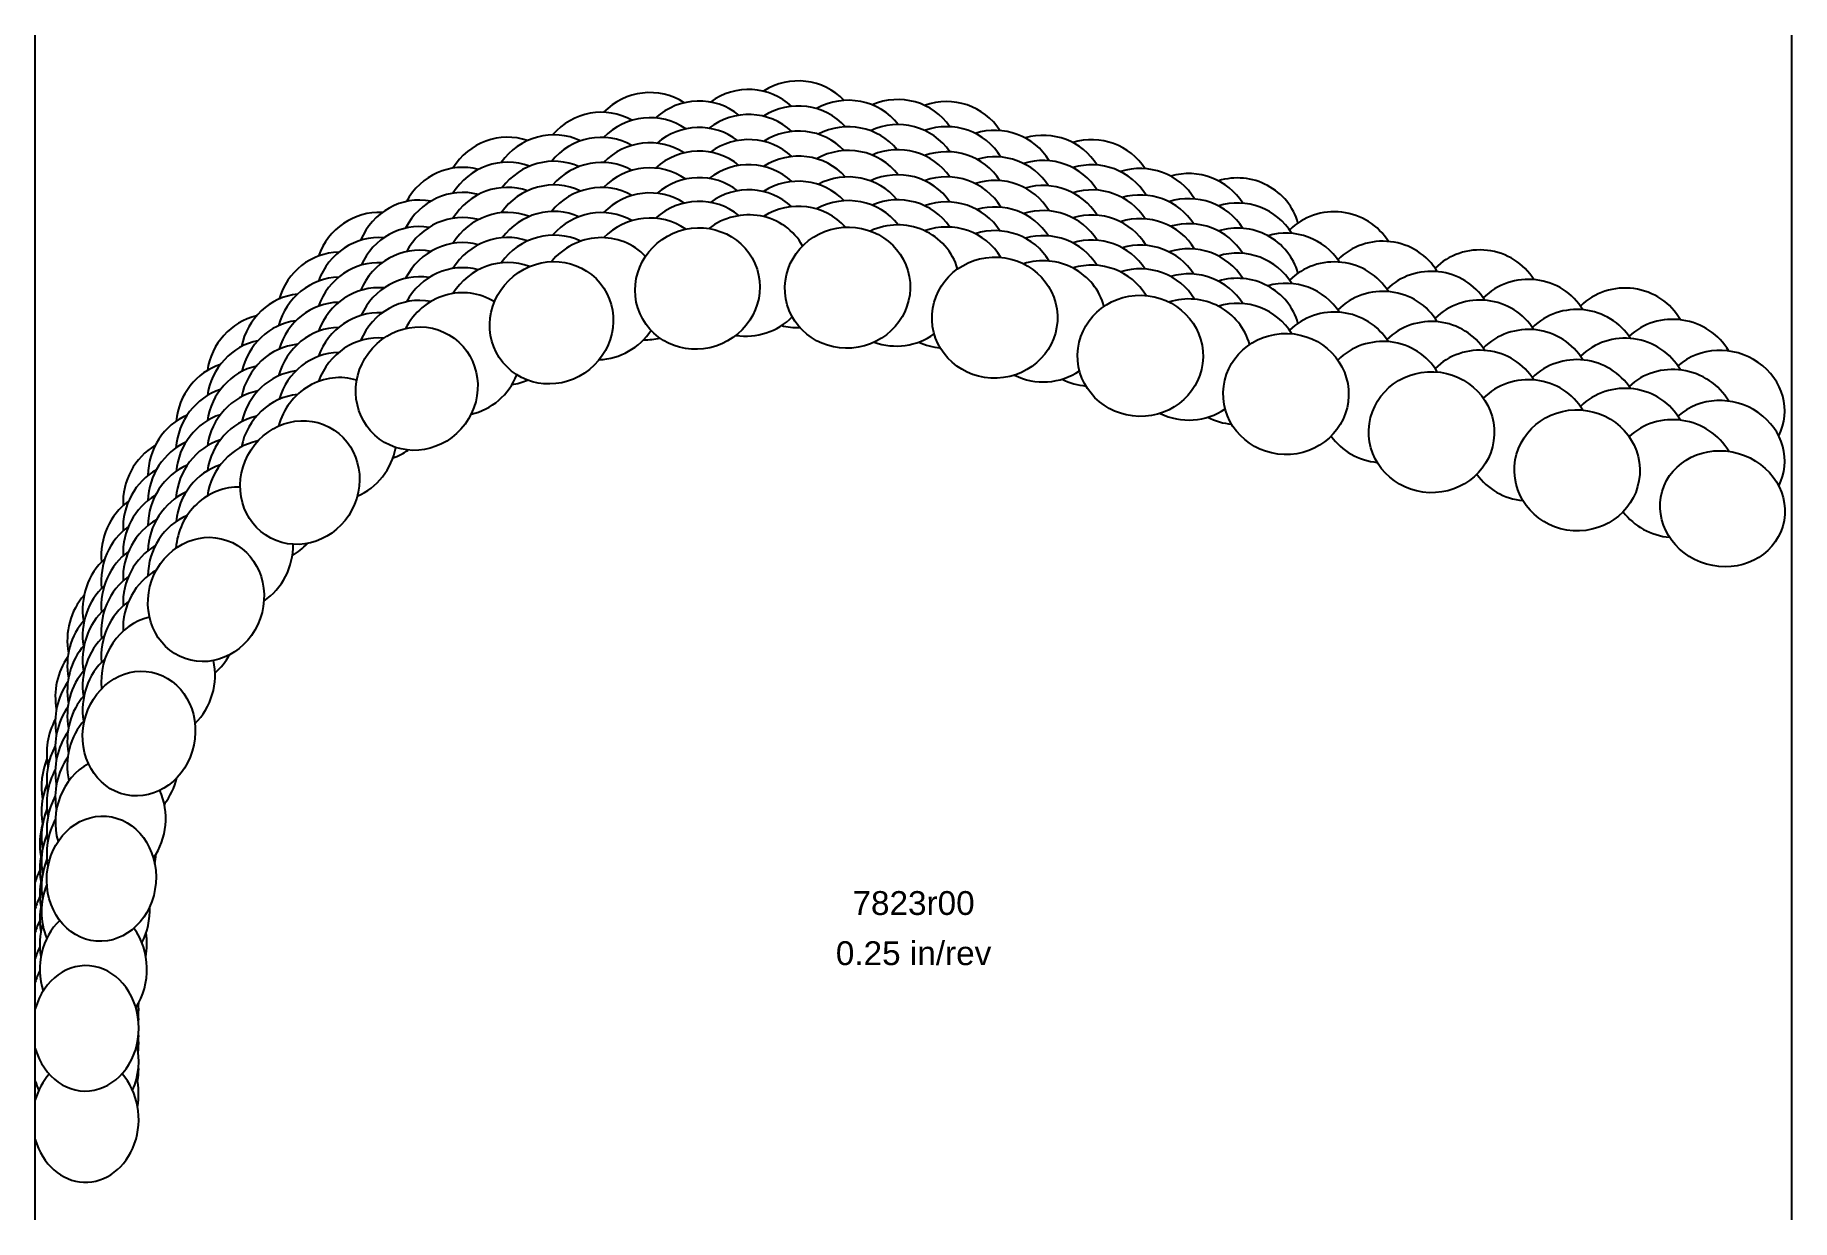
# Model space of a CAD drawing. Header units: inches. Extents: x -8.75 to 0, y -4.82 to 1.09.
import ezdxf
from ezdxf.enums import TextEntityAlignment as Align

# ---------------------------------------------------------------- set-up
doc = ezdxf.new("R2010")
doc.units = ezdxf.units.IN
doc.header["$MEASUREMENT"] = 0
for name, color, linetype, true_color in [('Blade_1', 30, 'Continuous', 0xff7f00), ('Blade_2', 7, 'Continuous', 0xcccc00), ('Blade_3', 7, 'Continuous', 0x00cc00), ('Blade_4', 7, 'Continuous', 0x00cccc), ('Blade_5', 7, 'Continuous', 0x0066cc), ('Blade_6', 190, 'Continuous', 0x7f00ff)]:
    doc.layers.add(name, color=color, linetype=linetype, true_color=true_color)
doc.layers.add('Gage_Line', color=7, linetype='Continuous')
doc.styles.get("Standard").update_dxf_attribs({"font": 'arial.ttf'})

msp = doc.modelspace()

# ---------------------------------------------------------------- linework, layer by layer
at = {"layer": 'Blade_1'}
for centre, major_axis, ratio, start_param, end_param in [((-5.451394, 0.32481), (0.286198, 0.125488), 0.96274172, 6.75722991, 8.1607587), ((-4.704024, 0.329269), (0.307498, 0.055686), 0.96488038, 6.76826431, 8.16806935), ((-6.178617, 0.154087), (0.242287, 0.197366), 0.95962713, 6.73111094, 8.11378715), ((-3.97064, 0.179664), (0.312235, 0.012861), 0.96587519, 6.78973671, 8.10219475), ((-5.451394, 0.07481), (0.286198, 0.125488), 0.96274172, 6.75722991, 8.1607587), ((-4.704024, 0.079269), (0.307498, 0.055686), 0.96488038, 6.76826431, 8.16806935), ((-3.245557, -0.010694), (0.312423, -0.00694), 0.96590871, 6.85567865, 8.16866654), ((-6.178617, -0.095913), (0.242287, 0.197366), 0.95962713, 6.73111094, 8.11378715), ((-3.97064, -0.070336), (0.312235, 0.012861), 0.96587519, 6.78973671, 8.10219475), ((-6.84974, -0.173941), (0.185603, 0.251411), 0.95575421, 6.73767939, 8.08357825), ((-2.520074, -0.200925), (0.312372, -0.008937), 0.96589744, 6.86191019, 8.17588677), ((-3.245557, -0.260694), (0.312423, -0.00694), 0.96590871, 6.85567865, 8.16866654), ((-1.794704, -0.391202), (0.312248, -0.012544), 0.96586987, 6.87394982, 8.68566617), ((-6.84974, -0.423941), (0.185603, 0.251411), 0.95575421, 6.73767939, 8.08357825), ((-2.520074, -0.450925), (0.312372, -0.008937), 0.96589744, 6.86191019, 8.17588677), ((-7.431994, -0.642114), (0.145231, 0.276702), 0.93707094, 6.8616738, 8.13613922), ((-1.794704, -0.641202), (0.312248, -0.012544), 0.96586987, 6.87394982, 8.68566617), ((-1.069375, -0.581312), (0.311792, -0.021021), 0.9657682, 6.9021504, 8.71338817), ((-1.069375, -0.831312), (0.311792, -0.021021), 0.9657682, 6.9021504, 8.71338817), ((-0.345492, -0.772684), (0.300224, -0.08673), 0.91935559, 6.09553165, 8.90780864), ((-7.431994, -0.892114), (0.145231, 0.276702), 0.93707094, 6.8616738, 8.13613922), ((-0.345492, -1.022684), (0.300224, -0.08673), 0.91935559, 6.09553165, 8.90780864), ((-7.899829, -1.224833), (0.104383, 0.294551), 0.91629608, 7.00489862, 8.19074751), ((-7.899829, -1.474833), (0.104383, 0.294551), 0.91629608, 7.00489862, 8.19074751), ((-8.233709, -1.893268), (0.064425, 0.305787), 0.89393459, 7.17799892, 8.24940439), ((-8.233709, -2.143268), (0.064425, 0.305787), 0.89393459, 7.17799892, 8.24940439), ((-8.420968, -2.616697), (0.025218, 0.311481), 0.87042736, 1.09425936, 1.8537722), ((-8.420968, -2.866697), (0.025218, 0.311481), 0.87042736, 7.37744466, 8.13695751), ((-8.499313, -3.362664), (0.003656, 0.312479), 0.84576671, 7.33879767, 7.54535913), ((-8.499313, -3.612664), (0.003656, 0.312479), 0.84576671, 1.05561236, 1.26217383), ((-8.499313, -3.862664), (0.003656, 0.312479), 0.84576671, 1.90708076, 7.54535913)]:
    msp.add_ellipse(centre, major_axis=major_axis, ratio=ratio, start_param=start_param, end_param=end_param, dxfattribs=at)
for centre, major_axis, ratio in [((-5.451394, -0.17519), (0.286198, 0.125488), 0.96274172), ((-4.704024, -0.170731), (0.307498, 0.055686), 0.96488038), ((-6.178617, -0.345913), (0.242287, 0.197366), 0.95962713), ((-3.97064, -0.320336), (0.312235, 0.012861), 0.96587519), ((-3.245557, -0.510694), (0.312423, -0.00694), 0.96590871), ((-6.84974, -0.673941), (0.185603, 0.251411), 0.95575421), ((-2.520074, -0.700925), (0.312372, -0.008937), 0.96589744), ((-1.794704, -0.891202), (0.312248, -0.012544), 0.96586987), ((-1.069375, -1.081312), (0.311792, -0.021021), 0.9657682), ((-7.431994, -1.142114), (0.145231, 0.276702), 0.93707094), ((-0.345492, -1.272684), (0.300224, -0.08673), 0.91935559), ((-7.899829, -1.724833), (0.104383, 0.294551), 0.91629608), ((-8.233709, -2.393268), (0.064425, 0.305787), 0.89393459), ((-8.420968, -3.116697), (0.025218, 0.311481), 0.87042736)]:
    msp.add_ellipse(centre, major_axis=major_axis, ratio=ratio, dxfattribs=at)
at = {"layer": 'Blade_2'}
for centre, major_axis, ratio, start_param, end_param in [((-5.202685, 0.389906), (0.2967, 0.098108), 0.96358717, 6.75814159, 8.20896012), ((-5.940761, 0.274359), (0.258846, 0.175085), 0.96076526, 6.72179772, 8.1597984), ((-4.456671, 0.340024), (0.309775, 0.041181), 0.96536535, 6.72924945, 8.16807122), ((-5.202685, 0.139906), (0.2967, 0.098108), 0.96358717, 6.75814159, 8.20896012), ((-3.72915, 0.161415), (0.312442, -0.006041), 0.96591287, 6.83813788, 8.19147181), ((-5.940761, 0.024359), (0.258846, 0.175085), 0.96076526, 6.72179772, 8.1597984), ((-4.456671, 0.090024), (0.309775, 0.041181), 0.96536535, 6.72924945, 8.16807122), ((-6.634402, -0.002951), (0.205274, 0.235624), 0.95708898, 6.71603006, 8.11582009), ((-3.003762, -0.028936), (0.31241, -0.007499), 0.96590585, 6.84297913, 8.19926836), ((-5.202685, -0.110094), (0.2967, 0.098108), 0.96358717, 6.46195723, 8.20896012), ((-3.72915, -0.088585), (0.312442, -0.006041), 0.96591287, 6.83813788, 8.19147181), ((-4.456671, -0.159976), (0.309775, 0.041181), 0.96536535, 6.4232067, 8.16807122), ((-6.634402, -0.252951), (0.205274, 0.235624), 0.95708898, 6.71603006, 8.11582009), ((-5.940761, -0.225641), (0.258846, 0.175085), 0.96076526, 6.4348628, 8.1597984), ((-3.003762, -0.278936), (0.31241, -0.007499), 0.96590585, 6.84297913, 8.19926836), ((-3.72915, -0.338585), (0.312442, -0.006041), 0.96591287, 6.55204576, 8.19147181), ((-7.249468, -0.426911), (0.158761, 0.269167), 0.94351861, 6.80637388, 8.14432453), ((-6.634402, -0.502951), (0.205274, 0.235624), 0.95708898, 6.42559774, 8.11582009), ((-3.003762, -0.528936), (0.31241, -0.007499), 0.96590585, 6.55720252, 8.19926836), ((-5.202685, -0.110094), (0.2967, 0.098108), 0.96358717, 4.21887636, 5.20301361), ((-7.249468, -0.676911), (0.158761, 0.269167), 0.94351861, 6.80637388, 8.14432453), ((-5.940761, -0.225641), (0.258846, 0.175085), 0.96076526, 4.13606637, 5.12480646), ((-4.456671, -0.159976), (0.309775, 0.041181), 0.96536535, 4.21119055, 5.21815316), ((-7.249468, -0.926911), (0.158761, 0.269167), 0.94351861, 6.49788625, 8.14432453), ((-6.634402, -0.502951), (0.205274, 0.235624), 0.95708898, 4.06143284, 5.06871828), ((-3.72915, -0.338585), (0.312442, -0.006041), 0.96591287, 4.25461904, 5.34816035), ((-7.757963, -0.974394), (0.117746, 0.289469), 0.92330773, 6.94041996, 8.19517483), ((-3.003762, -0.528936), (0.31241, -0.007499), 0.96590585, 4.26075706, 5.35326811), ((-7.757963, -1.224394), (0.117746, 0.289469), 0.92330773, 6.94041996, 8.19517483), ((-7.249468, -0.926911), (0.158761, 0.269167), 0.94351861, 4.05278001, 5.08990803), ((-7.757963, -1.474394), (0.117746, 0.289469), 0.92330773, 6.59920771, 8.19517483), ((-8.138182, -1.617563), (0.076756, 0.302927), 0.90132092, 7.10518975, 8.24735352), ((-7.757963, -1.474394), (0.117746, 0.289469), 0.92330773, 4.08230107, 5.15096844), ((-8.138182, -1.867563), (0.076756, 0.302927), 0.90132092, 7.10518975, 8.24735352), ((-8.138182, -2.117563), (0.076756, 0.302927), 0.90132092, 6.70988382, 8.24735352), ((-8.138182, -2.117563), (0.076756, 0.302927), 0.90132092, 4.11939776, 5.22496456), ((-8.375382, -2.326217), (0.037489, 0.310243), 0.87811076, 7.30420584, 8.19252876), ((-8.375382, -2.576217), (0.037489, 0.310243), 0.87811076, 7.30420584, 8.19252876), ((-8.375382, -2.826217), (0.037489, 0.310243), 0.87811076, 6.83080899, 8.30561439), ((-8.375382, -2.826217), (0.037489, 0.310243), 0.87811076, 4.1686758, 5.31711401), ((-8.460782, -3.068698), (-0.000012, 0.3125), 0.85413774, 1.24433217, 1.77210848), ((-8.460782, -3.318698), (-0.000012, 0.3125), 0.85413774, 1.24433217, 1.77210848), ((-8.460782, -3.568698), (-0.000012, 0.3125), 0.85413774, 0.67625643, 1.9241749), ((-8.460782, -3.568698), (-0.000012, 0.3125), 0.85413774, 4.05519599, 5.42769343), ((-8.499301, -3.817461), (0.002606, 0.312489), 0.84539923, 4.65322142, 4.78897027), ((-8.499301, -4.317461), (0.002606, 0.312489), 0.84539923, 1.90162745, 5.5375834), ((-8.499301, -4.317461), (0.002606, 0.312489), 0.84539923, 0.7665164, 1.25969576), ((-8.499301, -4.067461), (0.002606, 0.312489), 0.84539923, 4.52089351, 4.78897027)]:
    msp.add_ellipse(centre, major_axis=major_axis, ratio=ratio, start_param=start_param, end_param=end_param, dxfattribs=at)
at = {"layer": 'Blade_3'}
for centre, major_axis, ratio, start_param, end_param in [((-5.697918, 0.373098), (0.273437, 0.15129), 0.96181767, 6.7139249, 8.15985047), ((-4.953189, 0.432773), (0.304734, 0.069236), 0.96427667, 6.76733916, 8.21244467), ((-4.212307, 0.329729), (0.31133, 0.027012), 0.96569, 6.71540969, 8.12147828), ((-6.410301, 0.148386), (0.224554, 0.217329), 0.95839122, 6.69883335, 8.1160176), ((-5.697918, 0.123098), (0.273437, 0.15129), 0.96181767, 6.7139249, 8.15985047), ((-4.953189, 0.182773), (0.304734, 0.069236), 0.96427667, 6.76733916, 8.21244467), ((-3.487354, 0.139596), (0.312433, -0.006459), 0.965911, 6.82545797, 8.18118296), ((-4.212307, 0.079729), (0.31133, 0.027012), 0.96569, 6.71540969, 8.12147828), ((-4.953189, -0.067227), (0.304734, 0.069236), 0.96427667, 6.76733916, 8.21244467), ((-2.761968, -0.050747), (0.312394, -0.008155), 0.9659022, 6.83153603, 8.18678508), ((-6.410301, -0.101614), (0.224554, 0.217329), 0.95839122, 6.69883335, 8.1160176), ((-5.697918, -0.126902), (0.273437, 0.15129), 0.96181767, 6.7139249, 8.15985047), ((-3.487354, -0.110404), (0.312433, -0.006459), 0.965911, 6.82545797, 8.18118296), ((-7.055054, -0.228861), (0.172205, 0.260771), 0.9498157, 6.75276531, 8.11423529), ((-4.212307, -0.170271), (0.31133, 0.027012), 0.96569, 6.71540969, 8.12147828), ((-2.761968, -0.300747), (0.312394, -0.008155), 0.9659022, 6.83153603, 8.18678508), ((-2.036492, -0.241047), (0.312304, -0.011056), 0.96588237, 6.8411545, 8.69370152), ((-6.410301, -0.351614), (0.224554, 0.217329), 0.95839122, 6.69883335, 8.1160176), ((-3.487354, -0.360404), (0.312433, -0.006459), 0.965911, 6.82545797, 8.18118296), ((-7.055054, -0.478861), (0.172205, 0.260771), 0.9498157, 6.75276531, 8.11423529), ((-1.311142, -0.431239), (0.312029, -0.017158), 0.96582097, 6.8615785, 8.71368748), ((-2.761968, -0.550747), (0.312394, -0.008155), 0.9659022, 6.83153603, 8.18678508), ((-2.036492, -0.491047), (0.312304, -0.011056), 0.96588237, 6.8411545, 8.69370152), ((-0.586616, -0.622576), (0.306806, -0.059385), 0.93806486, 6.96812937, 8.83529431), ((-7.601724, -0.738233), (0.131459, 0.283504), 0.93035136, 6.87984151, 8.16529442), ((-7.055054, -0.728861), (0.172205, 0.260771), 0.9498157, 6.75276531, 8.11423529), ((-5.697918, -0.126902), (0.273437, 0.15129), 0.96181767, 4.15177205, 4.41890574), ((-4.953189, -0.067227), (0.304734, 0.069236), 0.96427667, 4.23644472, 4.5319199), ((-2.036492, -0.741047), (0.312304, -0.011056), 0.96588237, 6.8411545, 8.69370152), ((-1.311142, -0.681239), (0.312029, -0.017158), 0.96582097, 6.8615785, 8.71368748), ((-4.212307, -0.170271), (0.31133, 0.027012), 0.96569, 4.17540489, 4.53395246), ((-0.586616, -0.872576), (0.306806, -0.059385), 0.93806486, 6.96812937, 8.83529431), ((-7.601724, -0.988233), (0.131459, 0.283504), 0.93035136, 6.87984151, 8.16529442), ((-6.410301, -0.351614), (0.224554, 0.217329), 0.95839122, 4.07810707, 4.33837923), ((-3.487354, -0.360404), (0.312433, -0.006459), 0.965911, 4.24157461, 4.63937667), ((-1.311142, -0.931239), (0.312029, -0.017158), 0.96582097, 6.8615785, 8.71368748), ((-2.761968, -0.550747), (0.312394, -0.008155), 0.9659022, 4.24721839, 4.64539771), ((-0.586616, -1.122576), (0.306806, -0.059385), 0.93806486, 6.96812937, 8.83529431), ((-7.601724, -1.238233), (0.131459, 0.283504), 0.93035136, 6.87984151, 8.16529442), ((-2.036492, -0.741047), (0.312304, -0.011056), 0.96588237, 3.77407821, 4.65446895), ((-7.055054, -0.728861), (0.172205, 0.260771), 0.9498157, 4.03949021, 4.31758893), ((-8.026703, -1.352785), (0.091014, 0.298953), 0.90895531, 7.039559, 8.22044506), ((-1.311142, -0.931239), (0.312029, -0.017158), 0.96582097, 3.79435527, 4.67445461), ((-0.586616, -1.122576), (0.306806, -0.059385), 0.93806486, 3.94158309, 4.8209919), ((-8.026703, -1.602785), (0.091014, 0.298953), 0.90895531, 7.039559, 8.22044506), ((-7.601724, -1.238233), (0.131459, 0.283504), 0.93035136, 4.06895735, 4.38374646), ((-8.026703, -1.852785), (0.091014, 0.298953), 0.90895531, 7.039559, 8.22044506), ((-8.312936, -2.04297), (0.050783, 0.308346), 0.88614148, 7.22956623, 8.23983453), ((-8.026703, -1.852785), (0.091014, 0.298953), 0.90895531, 4.10829287, 4.48603712), ((-8.312936, -2.29297), (0.050783, 0.308346), 0.88614148, 7.22956623, 8.23983453), ((-8.312936, -2.54297), (0.050783, 0.308346), 0.88614148, 7.22956623, 8.27814295), ((-8.312936, -2.54297), (0.050783, 0.308346), 0.88614148, 4.1549516, 4.62729183), ((-8.449461, -2.777736), (0.012502, 0.31225), 0.86224361, 7.45379048, 8.10179878), ((-8.449461, -3.027736), (0.012502, 0.31225), 0.86224361, 7.45379048, 8.10179878), ((-8.449461, -3.277736), (0.012502, 0.31225), 0.86224361, 7.45379048, 8.34250078), ((-8.449461, -3.277736), (0.012502, 0.31225), 0.86224361, 4.21405473, 4.81443092), ((-8.499301, -3.775795), (0.002606, 0.312489), 0.84539923, 4.58480825, 4.79224), ((-8.499301, -4.025795), (0.002606, 0.312489), 0.84539923, 4.23673002, 4.9861487), ((-8.499301, -4.025795), (0.002606, 0.312489), 0.84539923, 1.90162745, 2.06618585)]:
    msp.add_ellipse(centre, major_axis=major_axis, ratio=ratio, start_param=start_param, end_param=end_param, dxfattribs=at)
at = {"layer": 'Blade_4'}
for centre, major_axis, ratio, start_param, end_param in [((-5.451394, 0.456754), (0.286198, 0.125488), 0.96274172, 6.72707739, 8.19101969), ((-4.704024, 0.461213), (0.307498, 0.055686), 0.96488038, 6.73927144, 8.19787321), ((-6.178617, 0.286032), (0.242287, 0.197366), 0.95962713, 6.7006239, 8.14326114), ((-3.97064, 0.311636), (0.312235, 0.012861), 0.96587519, 6.76137295, 8.13066398), ((-5.451394, 0.206754), (0.286198, 0.125488), 0.96274172, 6.72707739, 8.19101969), ((-4.704024, 0.211213), (0.307498, 0.055686), 0.96488038, 6.73927144, 8.19787321), ((-3.245557, 0.121251), (0.312423, -0.00694), 0.96590871, 6.82745931, 8.19701117), ((-6.178617, 0.036032), (0.242287, 0.197366), 0.95962713, 6.7006239, 8.14326114), ((-3.97064, 0.061636), (0.312235, 0.012861), 0.96587519, 6.76137295, 8.13066398), ((-6.84974, -0.041997), (0.185603, 0.251411), 0.95575421, 6.70804413, 8.11135781), ((-5.451394, -0.043246), (0.286198, 0.125488), 0.96274172, 6.72707739, 8.19101969), ((-4.704024, -0.038787), (0.307498, 0.055686), 0.96488038, 6.73927144, 8.19787321), ((-3.245557, -0.128749), (0.312423, -0.00694), 0.96590871, 6.82745931, 8.19701117), ((-6.178617, -0.213968), (0.242287, 0.197366), 0.95962713, 6.7006239, 8.14326114), ((-3.97064, -0.188364), (0.312235, 0.012861), 0.96587519, 6.76137295, 8.13066398), ((-6.84974, -0.291997), (0.185603, 0.251411), 0.95575421, 6.70804413, 8.11135781), ((-3.245557, -0.378749), (0.312423, -0.00694), 0.96590871, 6.82745931, 8.19701117), ((-7.431994, -0.51017), (0.145231, 0.276702), 0.93707094, 6.83417528, 8.16177959), ((-6.84974, -0.541997), (0.185603, 0.251411), 0.95575421, 6.70804413, 8.11135781), ((-7.431994, -0.76017), (0.145231, 0.276702), 0.93707094, 6.83417528, 8.16177959), ((-7.431994, -1.01017), (0.145231, 0.276702), 0.93707094, 6.83417528, 8.16177959), ((-7.899829, -1.092889), (0.104383, 0.294551), 0.91629608, 6.98218394, 8.2135398), ((-7.899829, -1.342889), (0.104383, 0.294551), 0.91629608, 6.98218394, 8.2135398), ((-7.899829, -1.592889), (0.104383, 0.294551), 0.91629608, 6.98218394, 8.2135398), ((-8.233709, -1.761324), (0.064425, 0.305787), 0.89393459, 7.1637973, 8.26865724), ((-8.233709, -2.011324), (0.064425, 0.305787), 0.89393459, 7.1637973, 8.26865724), ((-8.233709, -2.261324), (0.064425, 0.305787), 0.89393459, 7.1637973, 8.26865724), ((-8.420968, -2.484752), (0.025218, 0.311481), 0.87042736, 7.37600011, 8.15966493), ((-8.420968, -2.734752), (0.025218, 0.311481), 0.87042736, 7.37600011, 8.15966493), ((-8.420968, -2.984752), (0.025218, 0.311481), 0.87042736, 7.37600011, 8.15966493), ((-8.420968, -2.984752), (0.025218, 0.311481), 0.87042736, 4.59219768, 4.74840175), ((-8.499313, -3.230719), (0.003656, 0.312479), 0.84576671, 1.05683606, 1.26217383), ((-8.499313, -3.480719), (0.003656, 0.312479), 0.84576671, 1.05683606, 1.26217383), ((-8.499313, -3.730719), (0.003656, 0.312479), 0.84576671, 1.05683606, 1.26217383), ((-8.499313, -3.730719), (0.003656, 0.312479), 0.84576671, 4.5135016, 4.70706355)]:
    msp.add_ellipse(centre, major_axis=major_axis, ratio=ratio, start_param=start_param, end_param=end_param, dxfattribs=at)
at = {"layer": 'Blade_5'}
for centre, major_axis, ratio, start_param, end_param in [((-5.202685, 0.514906), (0.2967, 0.098108), 0.96358717, 6.75814159, 8.17866566), ((-4.456671, 0.465024), (0.309775, 0.041181), 0.96536535, 6.72924945, 8.13869287), ((-5.940761, 0.399359), (0.258846, 0.175085), 0.96076526, 6.72179772, 8.12994834), ((-3.72915, 0.286415), (0.312442, -0.006041), 0.96591287, 6.83813788, 8.16288758), ((-5.202685, 0.264906), (0.2967, 0.098108), 0.96358717, 6.75814159, 8.17866566), ((-4.456671, 0.215024), (0.309775, 0.041181), 0.96536535, 6.72924945, 8.13869287), ((-6.634402, 0.122049), (0.205274, 0.235624), 0.95708898, 6.71603006, 8.08738361), ((-5.940761, 0.149359), (0.258846, 0.175085), 0.96076526, 6.72179772, 8.12994834), ((-3.72915, 0.036415), (0.312442, -0.006041), 0.96591287, 6.83813788, 8.16288758), ((-3.003762, 0.096064), (0.31241, -0.007499), 0.96590585, 6.84297913, 8.17091315), ((-5.202685, 0.014906), (0.2967, 0.098108), 0.96358717, 6.75814159, 8.17866566), ((-4.456671, -0.034976), (0.309775, 0.041181), 0.96536535, 6.72924945, 8.13869287), ((-6.634402, -0.127951), (0.205274, 0.235624), 0.95708898, 6.71603006, 8.08738361), ((-5.940761, -0.100641), (0.258846, 0.175085), 0.96076526, 6.72179772, 8.12994834), ((-3.003762, -0.153936), (0.31241, -0.007499), 0.96590585, 6.84297913, 8.17091315), ((-2.278282, -0.094254), (0.312344, -0.009884), 0.9658911, 6.8509188, 8.68374435), ((-3.72915, -0.213585), (0.312442, -0.006041), 0.96591287, 6.83813788, 8.16288758), ((-7.249468, -0.301911), (0.158761, 0.269167), 0.94351861, 6.80637388, 8.11788488), ((-1.55292, -0.284496), (0.312164, -0.014493), 0.96585108, 6.86631117, 8.69855833), ((-6.634402, -0.377951), (0.205274, 0.235624), 0.95708898, 6.71603006, 8.08738361), ((-3.003762, -0.403936), (0.31241, -0.007499), 0.96590585, 6.84297913, 8.17091315), ((-2.278282, -0.344254), (0.312344, -0.009884), 0.9658911, 6.8509188, 8.68374435), ((-0.827896, -0.474456), (0.309499, -0.043206), 0.96534674, 6.92171205, 8.79096667), ((-7.249468, -0.551911), (0.158761, 0.269167), 0.94351861, 6.80637388, 8.11788488), ((-1.55292, -0.534496), (0.312164, -0.014493), 0.96585108, 6.86631117, 8.69855833), ((-2.278282, -0.594254), (0.312344, -0.009884), 0.9658911, 6.8509188, 8.68374435), ((-0.827896, -0.724456), (0.309499, -0.043206), 0.96534674, 6.92171205, 8.79096667), ((-7.249468, -0.801911), (0.158761, 0.269167), 0.94351861, 6.80637388, 8.11788488), ((-1.55292, -0.784496), (0.312164, -0.014493), 0.96585108, 6.86631117, 8.69855833), ((-7.757963, -0.849394), (0.117746, 0.289469), 0.92330773, 6.94041996, 8.17135619), ((-0.827896, -0.974456), (0.309499, -0.043206), 0.96534674, 6.92171205, 8.79096667), ((-7.757963, -1.099394), (0.117746, 0.289469), 0.92330773, 6.94041996, 8.17135619), ((-7.757963, -1.349394), (0.117746, 0.289469), 0.92330773, 6.94041996, 8.17135619), ((-8.138182, -1.492563), (0.076756, 0.302927), 0.90132092, 7.10518975, 8.22685095), ((-8.138182, -1.742563), (0.076756, 0.302927), 0.90132092, 7.10518975, 8.22685095), ((-8.138182, -1.992563), (0.076756, 0.302927), 0.90132092, 7.10518975, 8.22685095), ((-8.375382, -2.201217), (0.037489, 0.310243), 0.87811076, 7.30420584, 8.19252876), ((-8.375382, -2.451217), (0.037489, 0.310243), 0.87811076, 7.30420584, 8.19252876), ((-8.375382, -2.701217), (0.037489, 0.310243), 0.87811076, 7.30420584, 8.19252876), ((-8.375382, -2.701217), (0.037489, 0.310243), 0.87811076, 4.64734898, 4.69813613), ((-8.460782, -2.943698), (-0.000012, 0.3125), 0.85413774, 1.24433217, 1.77210848), ((-8.460782, -3.193698), (-0.000012, 0.3125), 0.85413774, 1.24433217, 1.77210848), ((-8.460782, -3.443698), (-0.000012, 0.3125), 0.85413774, 1.24433217, 1.77210848), ((-8.460782, -3.443698), (-0.000012, 0.3125), 0.85413774, 4.51098529, 4.89346358), ((-8.499301, -3.942461), (0.002606, 0.312489), 0.84539923, 4.58851973, 4.78897027), ((-8.499301, -4.192461), (0.002606, 0.312489), 0.84539923, 4.52089351, 4.99218979)]:
    msp.add_ellipse(centre, major_axis=major_axis, ratio=ratio, start_param=start_param, end_param=end_param, dxfattribs=at)
at = {"layer": 'Blade_6'}
for centre, major_axis, ratio, start_param, end_param in [((-4.953189, 0.557773), (0.304734, 0.069236), 0.96427667, 6.79676765, 8.21244467), ((-5.697918, 0.498098), (0.273437, 0.15129), 0.96181767, 6.74427972, 8.15985047), ((-4.212307, 0.454729), (0.31133, 0.027012), 0.96569, 6.74371721, 8.12147828), ((-4.953189, 0.307773), (0.304734, 0.069236), 0.96427667, 6.79676765, 8.21244467), ((-6.410301, 0.273386), (0.224554, 0.217329), 0.95839122, 6.72918884, 8.1160176), ((-5.697918, 0.248098), (0.273437, 0.15129), 0.96181767, 6.74427972, 8.15985047), ((-4.212307, 0.204729), (0.31133, 0.027012), 0.96569, 6.74371721, 8.12147828), ((-3.487354, 0.264596), (0.312433, -0.006459), 0.965911, 6.85367117, 8.18118296), ((-6.410301, 0.023386), (0.224554, 0.217329), 0.95839122, 6.72918884, 8.1160176), ((-4.953189, 0.057773), (0.304734, 0.069236), 0.96427667, 6.79676765, 8.21244467), ((-2.761968, 0.074253), (0.312394, -0.008155), 0.9659022, 6.56950971, 8.18678508), ((-5.697918, -0.001902), (0.273437, 0.15129), 0.96181767, 6.74427972, 8.15985047), ((-4.212307, -0.045271), (0.31133, 0.027012), 0.96569, 6.74371721, 8.12147828), ((-3.487354, 0.014596), (0.312433, -0.006459), 0.965911, 6.85367117, 8.18118296), ((-7.055054, -0.103861), (0.172205, 0.260771), 0.9498157, 6.78191617, 8.11423529), ((-6.410301, -0.226614), (0.224554, 0.217329), 0.95839122, 6.72918884, 8.1160176), ((-3.487354, -0.235404), (0.312433, -0.006459), 0.965911, 6.85367117, 8.18118296), ((-2.761968, -0.175747), (0.312394, -0.008155), 0.9659022, 6.56950971, 8.18678508), ((-7.055054, -0.353861), (0.172205, 0.260771), 0.9498157, 6.78191617, 8.11423529), ((-2.761968, -0.425747), (0.312394, -0.008155), 0.9659022, 6.56950971, 8.18678508), ((-7.601724, -0.613233), (0.131459, 0.283504), 0.93035136, 6.90608462, 8.16529442), ((-7.055054, -0.603861), (0.172205, 0.260771), 0.9498157, 6.78191617, 8.11423529), ((-7.601724, -0.863233), (0.131459, 0.283504), 0.93035136, 6.90608462, 8.16529442), ((-7.601724, -1.113233), (0.131459, 0.283504), 0.93035136, 6.90608462, 8.16529442), ((-8.026703, -1.227785), (0.091014, 0.298953), 0.90895531, 7.05993526, 8.22044506), ((-8.026703, -1.477785), (0.091014, 0.298953), 0.90895531, 7.05993526, 8.22044506), ((-8.026703, -1.727785), (0.091014, 0.298953), 0.90895531, 7.05993526, 8.22044506), ((-8.312936, -1.91797), (0.050783, 0.308346), 0.88614148, 7.24006291, 8.23983453), ((-8.312936, -2.16797), (0.050783, 0.308346), 0.88614148, 7.24006291, 8.23983453), ((-8.312936, -2.41797), (0.050783, 0.308346), 0.88614148, 7.24006291, 8.23983453), ((-8.449461, -2.652736), (0.012502, 0.31225), 0.86224361, 7.45016889, 8.10179878), ((-8.449461, -2.902736), (0.012502, 0.31225), 0.86224361, 7.45016889, 8.10179878), ((-8.449461, -3.152736), (0.012502, 0.31225), 0.86224361, 7.45016889, 8.10179878), ((-8.499301, -3.900795), (0.002606, 0.312489), 0.84539923, 4.52089351, 4.78060208)]:
    msp.add_ellipse(centre, major_axis=major_axis, ratio=ratio, start_param=start_param, end_param=end_param, dxfattribs=at)
at = {"layer": 'Gage_Line'}
for p, q in [((-8.75, -4.817461), (-8.75, 1.08814)), ((0, -4.817461), (0, 1.08814))]:
    msp.add_line(p, q, dxfattribs=at)

# ---------------------------------------------------------------- texts
for s, p in [('7823r00', (-4.375, -3.238096)), ('0.25 in/rev', (-4.375, -3.488096))]:
    msp.add_text(s, height=0.11875).set_placement(p, align=Align.MIDDLE_CENTER)

doc.saveas('drawing.dxf')
